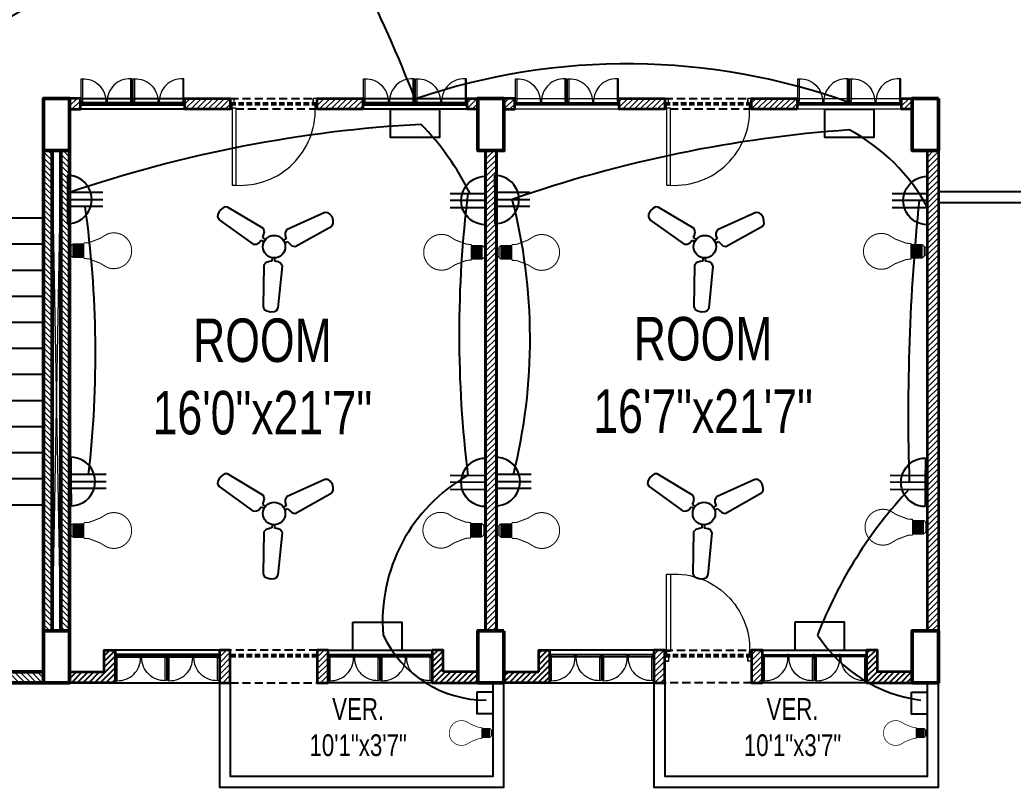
# Model space of a CAD drawing. Header units: inches. Extents: x -20263 to 10253, y -4567 to 3195.
# Drawn here: x 552.7 to 1010, y -1552.4 to -1199.2 of the extents above; entities that cross this region are included whole.
import ezdxf

# ---------------------------------------------------------------- set-up
doc = ezdxf.new("R2010")
doc.units = ezdxf.units.IN
doc.header["$MEASUREMENT"] = 0
doc.linetypes.add('DASHED2', pattern=[0.375, 0.25, -0.125])
for name, color, linetype, lineweight in [('A-TEXT', 7, 'Continuous', 5), ('ar-DOOR-WOOD', 44, 'Continuous', 0), ('illustr-TOILET FIXTURE', 171, 'Continuous', 0), ('Main Wall', 250, 'Continuous', 13), ('WALL_SEC_', 170, 'Continuous', 25), ('window', 160, 'Continuous', 9)]:
    doc.layers.add(name, color=color, linetype=linetype, lineweight=lineweight)
doc.layers.add('BOX', color=7, linetype='Continuous')
doc.layers.add('conduit', color=160, linetype='Continuous')
doc.layers.add('hatch brick', color=32, linetype='Continuous', lineweight=0, transparency=0.4)
doc.styles.add('SIMPLE', font='romantic.ttf')
pattern_1 = [(45, (-53759.5592, -20192.2833), (-1.325825215, 1.325825215), [])]
pattern_2 = [(45, (-53828.5592, -20194.2833), (-1.325825215, 1.325825215), [])]
pattern_3 = [(45, (-53843.0592, -20194.2833), (-1.325825215, 1.325825215), [])]
pattern_4 = [(45, (-53827.348, -20194.2833), (-1.325825215, 1.325825215), [])]
pattern_5 = [(45, (-53833.5592, -20446.2833), (-1.325825215, 1.325825215), [])]
pattern_6 = [(45, (-53714.5592, -20192.2833), (-1.325825215, 1.325825215), [])]

# ---------------------------------------------------------------- blocks, each defined once
blk = doc.blocks.new('DOOR_45')
at = {"layer": 'ar-DOOR-WOOD'}
for p, q in [((-11008.75, 15426.44), (-11008.75, 15424.44)), ((-10968.75, 15426.44), (-11008.75, 15426.44)), ((-10968.75, 15427.44), (-10963.75, 15427.44)), ((-10968.75, 15427.44), (-10968.75, 15426.44)), ((-10968.75, 15424.44), (-10968.75, 15426.44)), ((-10968.75, 15426.44), (-10966.75, 15426.44)), ((-10966.75, 15426.44), (-10966.75, 15425.44)), ((-10966.75, 15425.44), (-10963.75, 15425.44)), ((-10963.75, 15427.44), (-10963.75, 15425.44)), ((-11008.75, 15424.44), (-10968.75, 15424.44)), ((-10968.75, 15382.44), (-10968.75, 15383.44)), ((-10968.75, 15383.44), (-10966.75, 15383.44)), ((-10966.75, 15384.44), (-10963.75, 15384.44)), ((-10966.75, 15383.44), (-10966.75, 15384.44)), ((-10963.75, 15382.44), (-10963.75, 15384.44)), ((-10968.75, 15382.44), (-10963.75, 15382.44))]:
    blk.add_line(p, q, dxfattribs=at)
for points in [[(-10968.75, 15426.44), (-11008.75, 15426.44), (-11008.75, 15424.44), (-10968.75, 15424.44)], [(-10963.75, 15427.44), (-10968.75, 15427.44), (-10968.75, 15426.44), (-10966.75, 15426.44), (-10966.75, 15425.44), (-10963.75, 15425.44)], [(-10968.75, 15383.44), (-10968.75, 15382.44), (-10963.75, 15382.44), (-10963.75, 15384.44), (-10966.75, 15384.44), (-10966.75, 15383.44)]]:
    blk.add_lwpolyline(points, close=True, dxfattribs=at)
blk.add_arc((-10969.89, 15422.35), 38.92, 176.9083, 271.677, dxfattribs=at)
blk = doc.blocks.new('T-FIX-027')
at = {"layer": 'illustr-TOILET FIXTURE'}
for p, q in [((-11843.84, 14568.89), (-11843.84, 14557.43)), ((-11843.84, 14568.89), (-11843.84, 14557.43)), ((-11843.84, 14568.89), (-11819.84, 14568.89)), ((-11843.84, 14568.89), (-11819.84, 14568.89)), ((-11819.84, 14568.89), (-11819.84, 14557.43)), ((-11819.84, 14568.89), (-11819.84, 14557.43))]:
    blk.add_line(p, q, dxfattribs=at)
for centre, radius in [((-11831.91, 14568.32), 0.508), ((-11831.91, 14568.32), 0.508), ((-11831.91, 14563.34), 0.762), ((-11831.91, 14563.34), 0.762)]:
    blk.add_circle(centre, radius, dxfattribs=at)
blk.add_ellipse((-11831.84, 14559.64), major_axis=(-10.93, 0), ratio=0.480383, dxfattribs=at)
blk.add_ellipse((-11831.84, 14559.64), major_axis=(-10.93, 0), ratio=0.480383, dxfattribs=at)
blk.add_ellipse((-11831.84, 14558.89), major_axis=(-12.37, 0), ratio=0.48498, start_param=6.528919, end_param=9.179045, dxfattribs=at)
blk.add_ellipse((-11831.84, 14558.89), major_axis=(-12.37, 0), ratio=0.48498, start_param=6.528919, end_param=9.179045, dxfattribs=at)
blk = doc.blocks.new('stair final')
for points in [[(82, 124), (82, -90), (-70, -90), (-70, 124)], [(-37.5, 124), (-37.5, -49), (49.5, -49), (49.5, 122.75)], [(17, 100), (49.5, 124), (82, 100)], [(24.2, 100), (49.5, 124)], [(49.5, 124), (75, 100)], [(82, -8), (82, -90)]]:
    blk.add_lwpolyline(points)
blk.add_lwpolyline([(-5, 126), (17, 126), (17, -10), (-5, -10)], close=True)
blk.add_circle((-37.5, 124), 2.49)
at = {"layer": 'BOX', "ltscale": 2000}
for p, q in [((-5, 124), (-70, 124)), ((-5, 112), (-70, 112)), ((-5, 100), (-70, 100)), ((-5, 88), (-70, 88)), ((-5, 76), (-70, 76)), ((-5, 64), (-70, 64)), ((-5, 52), (-70, 52)), ((-5, 40), (-70, 40)), ((-5, 28), (-70, 28)), ((-5, 16), (-70, 16)), ((-5, 4), (-70, 4)), ((-5, -8), (-70, -8)), ((0, -8), (-3, -8)), ((15, -8), (12, -8))]:
    blk.add_line(p, q, dxfattribs=at)
at = {"layer": 'BOX', "linetype": 'DASHED2', "ltscale": 20}
for p, q in [((82, 124), (17, 124)), ((82, 112), (17, 112)), ((82, 100), (17, 100)), ((82, 88), (17, 88)), ((82, 76), (17, 76)), ((82, 64), (17, 64)), ((82, 52), (17, 52)), ((82, 40), (17, 40)), ((82, 28), (17, 28)), ((82, 16), (17, 16)), ((82, 4), (17, 4)), ((82, -8), (17, -8))]:
    blk.add_line(p, q, dxfattribs=at)
at = {"layer": 'BOX', "ltscale": 2000}
for points in [[(17, 124), (17, -10), (-5, -10), (-5, 124)], [(-3, 124), (15, 124)]]:
    blk.add_lwpolyline(points, dxfattribs=at)
blk.add_lwpolyline([(15, 124), (15, -8), (-3, -8), (-3, 124)], close=True, dxfattribs=at)
blk = doc.blocks.new('wc')
at = {"linetype": 'Continuous'}
for p, q in [((17796.16, 10413.89), (17808.33, 10413.89)), ((17795.02, 10409.39), (17795.02, 10412.39)), ((17809.55, 10412.39), (17809.55, 10409.39)), ((17795.14, 10404.89), (17795.14, 10395.33)), ((17808.24, 10407.89), (17796.16, 10407.89)), ((17806.43, 10407.89), (17798.79, 10407.89)), ((17809.43, 10395.33), (17809.43, 10404.89)), ((17802.29, 10388.83), (17802.29, 10388.83))]:
    blk.add_line(p, q, dxfattribs=at)
for centre, radius, start, end in [((17796.22, 10412.67), 1.22, 92.839, 193.0763), ((17808.28, 10412.6), 1.29, 350.3937, 88.0376), ((17796.22, 10409.11), 1.22, 166.9235, 267.161), ((17808.21, 10409.24), 1.35, 271.2066, 6.2687), ((17798.7, 10404.28), 3.61, 88.6213, 170.3077), ((17806.43, 10404.89), 3, 0, 90), ((17802.2, 10395.91), 7.08, 184.6705, 270.7333), ((17802.38, 10395.91), 7.08, 269.2667, 355.3295)]:
    blk.add_arc(centre, radius, start, end, dxfattribs=at)
blk = doc.blocks.new('nap')
at = {"linetype": 'Continuous'}
for p, q in [((17810.88, 10410.98), (17810.88, 10413.6)), ((17810.88, 10413.6), (17817, 10413.6)), ((17817, 10413.6), (17817, 10410.98)), ((17811.65, 10410.98), (17810.88, 10410.98)), ((17811.65, 10410.19), (17811.65, 10411.93)), ((17812.15, 10412.43), (17815.76, 10412.43)), ((17815.76, 10409.69), (17812.15, 10409.69)), ((17816.26, 10411.93), (17816.26, 10410.19)), ((17817, 10410.98), (17816.26, 10410.98))]:
    blk.add_line(p, q, dxfattribs=at)
for centre, start, end in [((17812.15, 10411.93), 90, 180), ((17812.15, 10410.19), 180, 270), ((17815.76, 10411.93), 0, 90), ((17815.76, 10410.19), 270, 0)]:
    blk.add_arc(centre, 0.5, start, end, dxfattribs=at)
blk = doc.blocks.new('toilet stair block final')
h = blk.add_hatch()
h.set_pattern_fill('ANSI31', color=256, scale=15)
h.set_pattern_definition([(45, (1.7069, -4.6996), (-1.325825, 1.325825), [])])
h.paths.add_polyline_path([(145.14, -46.57), (150.14, -44.75), (150.14, -64.82), (145.14, -64.82)])
at = {"layer": 'hatch brick'}
h = blk.add_hatch(dxfattribs=at)
h.set_pattern_fill('ANSI31', color=256, scale=15)
h.paths.add_polyline_path([(85.96, 283.35), (116.45, 199.41), (121.15, 201.12), (90.63, 285.05)])
h = blk.add_hatch(dxfattribs=at)
h.set_pattern_fill('ANSI31', color=256, scale=15)
edge = h.paths.add_edge_path()
edge.add_line((67.04, 218.27), (65.33, 222.97))
edge.add_line((65.33, 222.97), (0, 199.18))
edge.add_line((0, 199.18), (0, 180.18))
edge.add_line((0, 180.18), (-57, 180.18))
edge.add_line((-57, 180.18), (-57, 175.18))
edge.add_line((-57, 175.18), (5, 175.18))
edge.add_line((5, 175.18), (5, 195.68))
edge.add_line((5, 195.68), (67.04, 218.27))
h = blk.add_hatch(dxfattribs=at)
h.set_pattern_fill('ANSI31', color=256, scale=15)
h.paths.add_polyline_path([(-233, 175.18), (-233, -45.82), (-229, -45.82), (-229, 175.18)])
h = blk.add_hatch(dxfattribs=at)
h.set_pattern_fill('ANSI31', color=256, scale=15)
h.set_pattern_definition([(45, (7, 0), (-1.325825, 1.325825), [])])
h.paths.add_polyline_path([(-225, 175.18), (-225, -45.82), (-221, -45.82), (-221, 175.18)])
h = blk.add_hatch(dxfattribs=at)
h.set_pattern_fill('ANSI31', color=256, scale=15)
h.set_pattern_definition([(45, (164, 0), (-1.325825, 1.325825), [])])
h.paths.add_polyline_path([(-69, 175.18), (-69, -45.82), (-65, -45.82), (-65, 175.18)])
h = blk.add_hatch(dxfattribs=at)
h.set_pattern_fill('ANSI31', color=256, scale=15)
h.paths.add_polyline_path([(-61, 175.18), (-61, -45.82), (-57, -45.82), (-57, 175.18)])
h = blk.add_hatch(dxfattribs=at)
h.set_pattern_fill('ANSI31', color=256, scale=15)
h.set_pattern_definition([(45, (-1.4041, 77.1201), (-1.325825, 1.325825), [])])
h.paths.add_polyline_path([(131.46, 158.06), (72.72, 136.72), (71.01, 141.42), (129.75, 162.76)])
h = blk.add_hatch(dxfattribs=at)
h.set_pattern_fill('ANSI31', color=256, scale=15)
edge = h.paths.add_edge_path()
edge.add_line((28.72, 126.06), (33.42, 127.77))
edge.add_line((33.42, 127.77), (70.4, 25.94))
edge.add_line((70.4, 25.94), (70.4, -69.82))
edge.add_line((70.4, -69.82), (65.4, -69.82))
edge.add_line((65.4, -69.82), (65.4, 25.06))
edge.add_line((65.4, 25.06), (28.72, 126.06))
h = blk.add_hatch(dxfattribs=at)
h.set_pattern_fill('ANSI31', color=256, scale=15)
h.set_pattern_definition([(45, (-1.0627, 76.1802), (-1.325825, 1.325825), [])])
edge = h.paths.add_edge_path()
edge.add_line((94.28, 93.48), (88.13, 110.4))
edge.add_line((88.13, 110.4), (92.83, 112.11))
edge.add_line((92.83, 112.11), (97.27, 99.88))
edge.add_line((97.27, 99.88), (146.14, 117.64))
edge.add_line((146.14, 117.64), (147.85, 112.94))
edge.add_line((147.85, 112.94), (94.28, 93.48))
h = blk.add_hatch(dxfattribs=at)
h.set_pattern_fill('ANSI31', color=256, scale=15)
h.set_pattern_definition([(45, (-56625.152, -18759.7349), (-1.325825215, 1.325825215), [])])
edge = h.paths.add_edge_path()
edge.add_line((157.41, 86.62), (162.11, 88.33))
edge.add_line((162.11, 88.33), (168.94, 69.53))
edge.add_line((168.94, 69.53), (164.23, 67.82))
edge.add_line((164.23, 67.82), (157.4, 86.62))
h = blk.add_hatch(dxfattribs=at)
h.set_pattern_fill('ANSI31', color=256, scale=15)
h.paths.add_polyline_path([(0, 80), (0, 75), (-57, 75), (-57, 80)])
h = blk.add_hatch(dxfattribs=at)
h.set_pattern_fill('ANSI31', color=256, scale=15)
h.set_pattern_definition([(45, (15.3236, 31.0638), (-1.325825, 1.325825), [])])
edge = h.paths.add_edge_path()
edge.add_line((110.66, 48.37), (104.52, 65.29))
edge.add_line((104.52, 65.29), (109.22, 66.99))
edge.add_line((109.22, 66.99), (113.66, 54.77))
edge.add_line((113.66, 54.77), (162.52, 72.52))
edge.add_line((162.52, 72.52), (164.23, 67.82))
edge.add_line((164.23, 67.82), (110.66, 48.37))
h = blk.add_hatch(dxfattribs=at)
h.set_pattern_fill('ANSI31', color=256, scale=15)
h.paths.add_polyline_path([(0, 28), (-57, 28), (-57, 33), (-5, 33), (-5, 45), (0, 45), (0, 33), (17.4, 33), (17.4, 28)])
h = blk.add_hatch(dxfattribs=at)
h.set_pattern_fill('ANSI31', color=256, scale=15)
h.paths.add_polyline_path([(-45, -64.82), (-40, -64.82), (-40, 28), (-45, 28)])
h = blk.add_hatch(dxfattribs=at)
h.set_pattern_fill('ANSI31', color=256, scale=15)
h.set_pattern_definition([(45, (15.3236, 31.0638), (-1.325825, 1.325825), [])])
h.paths.add_polyline_path([(125.34, 7.95), (120.9, 20.17), (125.6, 21.88), (130.04, 9.66), (178.91, 27.41), (180.62, 22.71), (127.05, 3.25)])
h = blk.add_hatch(dxfattribs=at)
h.set_pattern_fill('ANSI31', color=256, scale=15)
h.set_pattern_definition([(45, (17.4023, 0), (-1.325825, 1.325825), [])])
h.paths.add_polyline_path([(-40, -14), (12.4, -14), (12.4, -2), (17.4, -2), (17.4, -19), (-40, -19)])
h = blk.add_hatch(dxfattribs=at)
h.set_pattern_fill('ANSI31', color=256, scale=15)
h.set_pattern_definition([(45, (33.4168, -18.7522), (-1.325825, 1.325825), [])])
h.paths.add_polyline_path([(143.44, -41.87), (137.29, -24.95), (141.99, -23.24), (148.14, -40.16), (197.01, -22.41), (198.72, -27.11), (145.14, -46.57)])
h = blk.add_hatch(dxfattribs=at)
h.set_pattern_fill('ANSI31', color=256, scale=15)
h.paths.add_polyline_path([(201.71, -20.7), (197.01, -22.41), (205.51, -45.81), (210.21, -44.1)])
h = blk.add_hatch(dxfattribs=at)
h.set_pattern_fill('ANSI31', color=256, scale=15)
h.paths.add_polyline_path([(12.4, -64.82), (0, -64.82), (-57, -64.82), (-57, -69.82), (17.4, -69.82), (17.4, -49), (12.4, -49)])
h = blk.add_hatch(dxfattribs=at)
h.set_pattern_fill('ANSI31', color=256, scale=15)
h.paths.add_polyline_path([(-193, -64.82), (-193, -54.82), (-198, -54.82), (-198, -64.82), (-221, -64.82), (-221, -69.82), (-193, -69.82)])
h = blk.add_hatch(dxfattribs=at)
h.set_pattern_fill('ANSI31', color=256, scale=15)
h.paths.add_polyline_path([(-97, -64.82), (-97, -69.82), (-69, -69.82), (-69, -64.82), (-92, -64.82), (-92, -54.82), (-97, -54.82)])
h = blk.add_hatch(dxfattribs=at)
h.set_pattern_fill('ANSI31', color=256, scale=15)
h.paths.add_polyline_path([(118.4, -54.82), (123.4, -54.82), (123.4, -64.82), (207.11, -64.82), (208.92, -69.82), (118.4, -69.82)])
for points in [[(-62, 367), (-62, 362), (57.4, 362), (85.96, 283.35)], [(90.63, 285.05), (60.9, 367), (-57, 367)], [(-229, 175.18), (-225, -45.82)], [(-229, -45.82), (-225, 175.18)], [(-65, -45.82), (-61, 175.18)], [(-65, 175.18), (-61, -45.82)], [(-57, 28), (-45, -64.82)], [(-57, -64.82), (-45, 28)], [(150.14, -64.82), (198.72, -27.11)], [(150.14, -44.75), (207.11, -64.82)]]:
    blk.add_lwpolyline(points)
at = {"color": 0, "lineweight": 50}
for points in [[(85.96, 283.35), (116.45, 199.41), (121.15, 201.12), (90.63, 285.05), (85.96, 283.35)], [(67.04, 218.27), (65.33, 222.97), (0, 199.18), (0, 180.18), (-57, 180.18), (-57, 175.18), (5, 175.18), (5, 195.68), (67.04, 218.27)], [(124.63, 176.85), (197.01, -22.41), (201.71, -20.7), (129.33, 178.56)], [(28.72, 126.06), (33.42, 127.77), (70.4, 25.94), (70.4, -69.82), (65.4, -69.82), (65.4, 25.06), (28.72, 126.06)], [(94.28, 93.48), (88.13, 110.4), (92.83, 112.11), (97.27, 99.88), (146.14, 117.64), (147.85, 112.94), (94.28, 93.48), (94.28, 93.48)], [(157.41, 86.62), (162.11, 88.33), (168.94, 69.53), (164.23, 67.82), (157.4, 86.62)], [(0, 80), (0, 75), (-57, 75), (-57, 80), (0, 80)], [(110.66, 48.37), (104.52, 65.29), (109.22, 66.99), (113.66, 54.77), (162.52, 72.52), (164.23, 67.82), (110.66, 48.37), (110.66, 48.37)], [(0, 28), (-57, 28), (-57, 33), (-5, 33), (-5, 45), (0, 45), (0, 33), (17.4, 33), (17.4, 28), (0, 28)], [(125.34, 7.95), (120.9, 20.17), (125.6, 21.88), (130.04, 9.66), (178.91, 27.41), (180.62, 22.71), (127.05, 3.25), (125.34, 7.95)], [(143.44, -41.87), (137.29, -24.95), (141.99, -23.24), (148.14, -40.16), (197.01, -22.41), (198.72, -27.11), (145.14, -46.57), (143.44, -41.87)], [(12.4, -64.82), (0, -64.82), (0, -64.82), (-57, -64.82), (-57, -69.82), (17.4, -69.82), (17.4, -69.82), (17.4, -49), (12.4, -49), (12.4, -64.82)]]:
    blk.add_lwpolyline(points, dxfattribs=at)
at = {"color": 1, "lineweight": 50}
blk.add_lwpolyline([(-57, 175.18), (-69, 175.18), (-69, 199.18), (-57, 199.18), (-57, 175.18)], dxfattribs=at)
for points in [[(129.33, 178.56), (121.14, 201.12), (111.74, 197.7), (119.93, 175.15)], [(218.32, -66.4), (210.21, -44.07), (200.81, -47.49), (208.92, -69.82)]]:
    blk.add_lwpolyline(points, close=True, dxfattribs=at)
at = {"color": 0, "lineweight": 50}
for points in [[(-61, 175.18), (-61, -45.82), (-57, -45.82), (-57, 175.18)], [(131.46, 158.06), (72.72, 136.72), (71.01, 141.42), (129.75, 162.76)], [(147.85, 112.94), (94.28, 93.48), (92.57, 98.18), (146.14, 117.64)], [(-45, -64.82), (-40, -64.82), (-40, 28), (-45, 28)], [(-40, -14), (12.4, -14), (12.4, -2), (17.4, -2), (17.4, -19), (-40, -19)], [(201.71, -20.7), (197.01, -22.41), (205.51, -45.81), (210.21, -44.1)], [(145.14, -46.57), (150.14, -44.75), (150.14, -64.82), (145.14, -64.82)], [(-193, -64.82), (-193, -54.82), (-198, -54.82), (-198, -64.82), (-221, -64.82), (-221, -69.82), (-193, -69.82)], [(-97, -64.82), (-97, -69.82), (-69, -69.82), (-69, -64.82), (-92, -64.82), (-92, -54.82), (-97, -54.82)], [(118.4, -54.82), (118.4, -54.82), (123.4, -54.82), (123.4, -64.82), (207.11, -64.82), (208.92, -69.82), (118.4, -69.82)]]:
    blk.add_lwpolyline(points, close=True, dxfattribs=at)
blk.add_lwpolyline([(-193, -69.82), (-97, -69.82), (-97, -54.82), (-193, -54.82)], close=True)
at = {"layer": 'BOX', "ltscale": 2000}
for p, q in [((0, 199.18), (-57, 199.18)), ((-57, 175.18), (-57, 80.18)), ((-35, 175.18), (-35, 80.18))]:
    blk.add_line(p, q, dxfattribs=at)
for points in [[(65.4, -69.82), (17.4, -69.82), (17.4, -54.82), (65.4, -54.82)], [(118.4, -69.82), (70.4, -69.82), (70.4, -54.82), (118.4, -54.82)]]:
    blk.add_lwpolyline(points, close=True, dxfattribs=at)
at = {"layer": 'Main Wall', "color": 1, "lineweight": 50}
for points in [[(-233, 175.18), (-221, 175.18), (-221, 199.18), (-233, 199.18), (-233, 175.18)], [(-233, -69.82), (-221, -69.82), (-221, -45.82), (-233, -45.82), (-233, -69.82)], [(-69, -69.82), (-57, -69.82), (-57, -45.82), (-69, -45.82), (-69, -69.82)]]:
    blk.add_lwpolyline(points, dxfattribs=at)
at = {"layer": 'Main Wall', "color": 0, "lineweight": 50}
for points in [[(-233, 175.18), (-233, -45.82), (-229, -45.82), (-229, 175.18)], [(-225, 175.18), (-225, -45.82), (-221, -45.82), (-221, 175.18)], [(-69, 175.18), (-69, -45.82), (-65, -45.82), (-65, 175.18)]]:
    blk.add_lwpolyline(points, close=True, dxfattribs=at)
at = {"layer": 'window', "ltscale": 2000}
for points in [[(158.82, 87.14), (126.05, 177.37)], [(159.76, 87.48), (126.98, 177.71)], [(160.7, 87.82), (127.92, 178.05)], [(199.36, -21.55), (166.59, 68.68)], [(200.3, -21.21), (167.53, 69.02)], [(198.42, -21.9), (165.65, 68.34)]]:
    blk.add_lwpolyline(points, dxfattribs=at)
at = {"extrusion": (0, 0, -1)}
for p, xscale, yscale, zscale, rotation in [((16117.31, 4701.45), 0.8888892124533201, 0.8888892124533201, -0.8888892124533201, 69.99006771556789), ((3281.08, -12023.71), 0.6666666666666669, 0.6666666666666669, -0.6666666666666669, 340.0389565718659), ((3264.7, -12068.82), 0.6666666666666669, 0.6666666666666669, -0.6666666666666669, 340.0389565718659), ((3248.31, -12113.94), 0.6666666666666669, 0.6666666666666669, -0.6666666666666669, 340.0389565718659), ((3231.93, -12159.05), 0.6666666666666669, 0.6666666666666669, -0.6666666666666669, 340.0389565718659)]:
    blk.add_blockref('DOOR_45', p, dxfattribs=dict(at, xscale=xscale, yscale=yscale, zscale=zscale, rotation=rotation))
blk.add_blockref('stair final', (-151, 20.18))
at = {"extrusion": (0, 0, -1), "zscale": -1, "rotation": 160.0389565718658}
for name, p in [('wc', (20158.79, 3822.37)), ('nap', (20157.38, 3822.57)), ('wc', (20142.41, 3777.25)), ('nap', (20141, 3777.46)), ('wc', (20126.36, 3733.08)), ('nap', (20124.95, 3733.28)), ('wc', (20108.27, 3683.26)), ('nap', (20106.86, 3683.46))]:
    blk.add_blockref(name, p, dxfattribs=at)
at = {"xscale": 0.666666606798147, "yscale": 0.666666606798147, "zscale": 0.666666606798147}
for p in [(7309.17, -10209.96), (7326.57, -10256.96), (7326.57, -10303.96)]:
    blk.add_blockref('DOOR_45', p, dxfattribs=at)
at = {"layer": 'illustr-TOILET FIXTURE', "extrusion": (0, 0, -1), "zscale": -1, "rotation": 270}
for p in [(-14516.54, -11677.4), (-14516.54, -11705.92), (-14516.54, -11734.81)]:
    blk.add_blockref('T-FIX-027', p, dxfattribs=at)
at = {"layer": 'Main Wall', "xscale": 0.888888888888914, "yscale": 0.888888888888914, "zscale": 0.888888888888914, "rotation": 109.9621850072985}
blk.add_blockref('DOOR_45', (9595.65, 13969.5), dxfattribs=at)
blk = doc.blocks.new('DOOR_40')
at = {"layer": 'ar-DOOR-WOOD'}
for p, q in [((-11029.1, 15421.4), (-11064.1, 15421.4)), ((-11064.1, 15421.4), (-11064.1, 15419.4)), ((-11064.1, 15419.4), (-11029.1, 15419.4)), ((-11029.1, 15422.4), (-11024.1, 15422.4)), ((-11029.1, 15422.4), (-11029.1, 15421.4)), ((-11029.1, 15419.4), (-11029.1, 15421.4)), ((-11029.1, 15421.4), (-11027.1, 15421.4)), ((-11027.1, 15421.4), (-11027.1, 15420.4)), ((-11027.1, 15420.4), (-11024.1, 15420.4)), ((-11024.1, 15422.4), (-11024.1, 15420.4)), ((-11029.1, 15383.4), (-11027.1, 15383.4)), ((-11029.1, 15382.4), (-11029.1, 15383.4)), ((-11029.1, 15382.4), (-11024.1, 15382.4)), ((-11027.1, 15383.4), (-11027.1, 15384.4)), ((-11027.1, 15384.4), (-11024.1, 15384.4)), ((-11024.1, 15382.4), (-11024.1, 15384.4))]:
    blk.add_line(p, q, dxfattribs=at)
blk.add_arc((-11029.4, 15418.2), 34.8, 178.03, 270.3561, dxfattribs=at)
blk = doc.blocks.new('LED')
for p, q in [((-11.6, -7.7), (11.7, -7.7)), ((-11.6, -11), (11.7, -9.6)), ((-11.6, -13.3), (11.7, -11.8)), ((-11.5, -15.5), (11.8, -14.1)), ((-11.3, -17.8), (11.9, -16.3)), ((-12.1, -25.6), (11.9, -25.6)), ((-11.2, -20), (12.1, -18.6)), ((-11.2, -22.2), (12.1, -20.8)), ((-11.2, -24.5), (12.1, -23.1))]:
    blk.add_line(p, q)
at = {"lineweight": 9}
blk.add_line((7.8, -3.1), (-7.8, -3.1), dxfattribs=at)
for points, const_width in [([(5.3, 0), (5.4, 0), (5.7, 0), (6.1, -0.1), (6.6, -0.3), (7, -0.6), (7.2, -0.9), (7.4, -1.2), (7.5, -1.5), (7.7, -2), (7.7, -2.5), (7.8, -3.1), (7.7, -2.5), (7.7, -2), (7.5, -1.5), (7.4, -1.2), (7.2, -0.9), (7, -0.6), (6.6, -0.3), (6.1, -0.1), (5.7, 0), (5.4, 0), (5.3, 0), (-5.3, 0), (-5.4, 0), (-5.5, 0), (-5.8, 0), (-6.1, -0.1), (-6.4, -0.2), (-6.7, -0.5), (-7, -0.7), (-7.3, -1.1), (-7.6, -1.7), (-7.7, -2.3), (-7.8, -3.1), (-7.8, -3.1), (-7.9, -3.2), (-8.1, -3.2), (-8.3, -3.3), (-8.9, -3.6), (-9.6, -4.1), (-10.3, -4.7), (-11, -5.4), (-11.2, -5.9), (-11.4, -6.4), (-11.6, -7), (-11.6, -7.7), (-12.2, -7.7), (-12.1, -26)], 2), ([(-5.3, 0), (-5.4, 0), (-5.5, 0), (-5.8, 0), (-6.1, -0.1), (-6.4, -0.2), (-6.7, -0.5), (-7, -0.7), (-7.3, -1.1), (-7.6, -1.7), (-7.7, -2.3), (-7.8, -3.1)], 1), ([(11.9, -26.1), (11.9, -7.7), (11.7, -7.7), (11.6, -7), (11.4, -6.4), (11.2, -5.9), (11, -5.4), (10.3, -4.7), (9.6, -4.1), (8.9, -3.6), (8.3, -3.3), (7.9, -3.2), (7.8, -3.1), (7.8, -3.1)], 2), ([(-0.1, -111.1), (-0.2, -111.1), (-1, -111.1), (-1.8, -111.1), (-2.6, -111.1), (-3.4, -111), (-4.2, -110.9), (-5, -110.8), (-5.8, -110.6), (-6.6, -110.5), (-7.4, -110.3), (-8.1, -110.1), (-8.9, -109.9), (-9.6, -109.7), (-10.4, -109.5), (-11.1, -109.2), (-11.8, -108.9), (-12.5, -108.7), (-13.2, -108.3), (-13.9, -108), (-14.6, -107.7), (-15.3, -107.3), (-16, -106.9), (-16.6, -106.6), (-17.3, -106.2), (-17.9, -105.7), (-18.5, -105.3), (-19.2, -104.8), (-19.8, -104.4), (-20.4, -103.9), (-20.9, -103.4), (-21.5, -102.9), (-22.1, -102.4), (-22.6, -101.9), (-23.1, -101.3), (-23.7, -100.8), (-24.2, -100.2), (-24.6, -99.6), (-25.1, -99), (-25.6, -98.4), (-26, -97.8), (-26.5, -97.2), (-26.9, -96.5), (-27.3, -95.9), (-27.7, -95.2), (-28.1, -94.6), (-28.4, -93.9), (-28.8, -93.2), (-29.1, -92.5), (-29.4, -91.8), (-29.7, -91.1), (-30, -90.4), (-30.2, -89.6), (-30.5, -88.9), (-30.7, -88.1), (-30.9, -87.4), (-31.1, -86.6), (-31.2, -85.9), (-31.4, -85.1), (-31.5, -84.3), (-31.6, -83.5), (-31.7, -82.7), (-31.8, -81.9), (-31.8, -81.1), (-31.9, -80.3), (-31.9, -79.5), (-31.9, -78.2), (-31.8, -77), (-31.7, -75.8), (-31.5, -74.6), (-31.3, -73.4), (-31.1, -72.2), (-30.8, -71.1), (-30.4, -69.9), (-30, -68.8), (-29.6, -67.7), (-29.2, -66.6), (-22.1, -55), (-14.6, -35.3), (-14.1, -29.7), (-14.1, -27.1), (-12.1, -25.6)], 1.8), ([(-0.1, -111.1), (0, -111.1), (0.8, -111.1), (1.6, -111.1), (2.5, -111.1), (3.3, -111), (4, -110.9), (4.8, -110.8), (5.6, -110.6), (6.4, -110.5), (7.2, -110.3), (7.9, -110.1), (8.7, -109.9), (9.4, -109.7), (10.2, -109.5), (10.9, -109.2), (11.6, -108.9), (12.3, -108.7), (13, -108.3), (13.7, -108), (14.4, -107.7), (15.1, -107.3), (15.8, -106.9), (16.4, -106.6), (17.1, -106.2), (17.7, -105.7), (18.3, -105.3), (19, -104.8), (19.6, -104.4), (20.2, -103.9), (20.7, -103.4), (21.3, -102.9), (21.9, -102.4), (22.4, -101.9), (22.9, -101.3), (23.5, -100.8), (24, -100.2), (24.5, -99.6), (24.9, -99), (25.4, -98.4), (25.8, -97.8), (26.3, -97.2), (26.7, -96.5), (27.1, -95.9), (27.5, -95.2), (27.9, -94.6), (28.2, -93.9), (28.6, -93.2), (28.9, -92.5), (29.2, -91.8), (29.5, -91.1), (29.8, -90.4), (30, -89.6), (30.3, -88.9), (30.5, -88.1), (30.7, -87.4), (30.9, -86.6), (31, -85.9), (31.2, -85.1), (31.3, -84.3), (31.4, -83.5), (31.5, -82.7), (31.6, -81.9), (31.6, -81.1), (31.7, -80.3), (31.7, -79.5), (31.7, -78.2), (31.6, -77), (31.5, -75.8), (31.3, -74.6), (31.1, -73.4), (30.9, -72.2), (30.6, -71.1), (30.2, -69.9), (29.9, -68.8), (29.4, -67.7), (29, -66.6), (21.9, -55), (14.4, -35.3), (13.9, -29.7), (13.9, -27.1), (11.9, -25.6)], 1.8)]:
    blk.add_lwpolyline(points, dxfattribs=dict(const_width=const_width))
at = {"color": 7, "lineweight": 20}
blk.add_open_spline([(-9.8, -25.6), (-9.8, -25.6), (9.4, -25.6), (9.4, -25.6)], degree=3, dxfattribs=at)
blk = doc.blocks.new('6')
at = {"color": 7}
for p, q in [((3268.2, -2243.2), (3260.1, -2275.1)), ((3260.1, -2275.1), (3351.4, -2686.9)), ((3285.1, -2227.8), (3268.2, -2243.2)), ((3322, -2211.4), (3285.1, -2227.8)), ((3358.8, -2210.9), (3322, -2211.4)), ((3387.4, -2214.9), (3358.8, -2210.9)), ((3407.5, -2235.6), (3387.4, -2214.9)), ((3532.6, -2638.3), (3407.5, -2235.6)), ((3351.4, -2686.9), (3378.5, -2709.3)), ((3467.6, -2701.4), (3489.2, -2689.8)), ((3489.2, -2689.8), (3518.4, -2668.9)), ((3518.4, -2668.9), (3532.6, -2638.3)), ((3378.5, -2709.3), (3403, -2714.4)), ((3403, -2714.4), (3440.1, -2709.5)), ((3440.1, -2709.5), (3449.6, -2742.4)), ((3476.7, -2735.2), (3467.6, -2701.4)), ((3594.1, -2888.3), (3627.9, -2897.4)), ((3634.6, -2869.5), (3601.3, -2861.3)), ((3649, -2834.9), (3634.6, -2869.5)), ((3665.6, -2816.2), (3649, -2834.9)), ((3698.5, -2804), (3665.6, -2816.2)), ((4100.8, -2930.8), (3698.5, -2804)), ((3290.9, -2913.4), (3004.7, -3223.2)), ((3324.5, -2910.5), (3290.9, -2913.4)), ((3357.2, -2925.3), (3324.5, -2910.5)), ((3378, -2938.2), (3357.2, -2925.3)), ((3402.8, -2913.4), (3378, -2938.2)), ((3398.8, -2958), (3422.6, -2933.2)), ((3421.6, -2987.7), (3398.8, -2958)), ((3429.5, -3011.4), (3421.6, -2987.7)), ((3627.9, -2897.4), (3627.1, -2921.8)), ((3627.1, -2921.8), (3630.6, -2957.5)), ((3630.6, -2957.5), (3650, -2985.2)), ((3650, -2985.2), (4061.4, -3078.2)), ((4124.4, -2953.8), (4100.8, -2930.8)), ((4129.3, -2976.1), (4124.4, -2953.8)), ((4125, -3016.3), (4129.3, -2976.1)), ((3112.6, -3331), (3423.5, -3046)), ((3423.5, -3046), (3429.5, -3011.4)), ((4061.4, -3078.2), (4089.3, -3071.2)), ((4089.3, -3071.2), (4107, -3048.4)), ((4107, -3048.4), (4125, -3016.3)), ((3004.7, -3223.2), (2996.8, -3250.9)), ((2996.8, -3250.9), (3007.7, -3277.6)), ((3007.7, -3277.6), (3026.5, -3309.3)), ((3026.5, -3309.3), (3059.1, -3333)), ((3059.1, -3333), (3080.9, -3339.9)), ((3080.9, -3339.9), (3112.6, -3331))]:
    blk.add_line(p, q, dxfattribs=at)
blk.add_circle((3491.2, -2845.6), 113.2, dxfattribs=at)
blk = doc.blocks.new('3 pin')
at = {"layer": 'WALL_SEC_', "color": 3, "lineweight": 25}
for p, q in [((10035.5, 6358.5), (10035.5, 6351.5)), ((10045.69, 6353.52), (10035.5, 6353.52)), ((10035.5, 6351.5), (10035.5, 6344.5)), ((10035.5, 6351.5), (10045.69, 6351.5)), ((10045.69, 6349.48), (10035.5, 6349.48))]:
    blk.add_line(p, q, dxfattribs=at)
blk.add_arc((10035.5, 6351.5), 7, 270, 90, dxfattribs=at)

msp = doc.modelspace()

# ---------------------------------------------------------------- hatches: boundary and pattern name
h = msp.add_hatch()
h.set_pattern_fill('ANSI31', color=256, scale=15)
h.set_pattern_definition(pattern_2)
h.paths.add_polyline_path([(591.593, -1499.365), (591.593, -1489.365), (596.593, -1489.365), (596.593, -1504.365), (575.593, -1504.365), (575.593, -1499.365), (575.593, -1499.365)])
h = msp.add_hatch()
h.set_pattern_fill('ANSI31', color=256, scale=15)
h.set_pattern_definition(pattern_2)
h.paths.add_polyline_path([(747.593, -1499.365), (747.593, -1489.365), (742.593, -1489.365), (742.593, -1504.365), (763.593, -1504.365), (763.593, -1499.365), (763.593, -1499.365)])
h = msp.add_hatch()
h.set_pattern_fill('ANSI31', color=256, scale=15)
h.set_pattern_definition(pattern_2)
h.paths.add_polyline_path([(791.593, -1499.365), (791.593, -1489.365), (796.593, -1489.365), (796.593, -1504.365), (775.593, -1504.365), (775.593, -1499.365), (775.593, -1499.365)])
h = msp.add_hatch()
h.set_pattern_fill('ANSI31', color=256, scale=15)
h.set_pattern_definition(pattern_2)
h.paths.add_polyline_path([(947.593, -1499.365), (947.593, -1489.365), (942.593, -1489.365), (942.593, -1504.365), (963.593, -1504.365), (963.593, -1499.365), (963.593, -1499.365)])
at = {"layer": 'hatch brick'}
h = msp.add_hatch(dxfattribs=at)
h.set_pattern_fill('ANSI31', color=256, scale=15)
h.set_pattern_definition(pattern_3)
h.paths.add_polyline_path([(575.593, -1240.365), (580.593, -1240.365), (580.593, -1235.365), (575.593, -1235.365)])
h = msp.add_hatch(dxfattribs=at)
h.set_pattern_fill('ANSI31', color=256, scale=15)
h.set_pattern_definition(pattern_5)
h.paths.add_polyline_path([(649.593, -1240.365), (628.593, -1240.365), (628.593, -1235.365), (649.593, -1235.365)])
h = msp.add_hatch(dxfattribs=at)
h.set_pattern_fill('ANSI31', color=256, scale=15)
h.set_pattern_definition(pattern_4)
h.paths.add_polyline_path([(710.593, -1240.365), (689.593, -1240.365), (689.593, -1235.365), (710.593, -1235.365)])
h = msp.add_hatch(dxfattribs=at)
h.set_pattern_fill('ANSI31', color=256, scale=15)
h.set_pattern_definition(pattern_2)
h.paths.add_polyline_path([(763.593, -1240.365), (758.593, -1240.365), (758.593, -1235.365), (763.593, -1235.365)])
h = msp.add_hatch(dxfattribs=at)
h.set_pattern_fill('ANSI31', color=256, scale=15)
h.set_pattern_definition(pattern_3)
h.paths.add_polyline_path([(775.593, -1240.365), (780.593, -1240.365), (780.593, -1235.365), (775.593, -1235.365)])
h = msp.add_hatch(dxfattribs=at)
h.set_pattern_fill('ANSI31', color=256, scale=15)
h.set_pattern_definition(pattern_5)
h.paths.add_polyline_path([(849.593, -1240.365), (828.593, -1240.365), (828.593, -1235.365), (849.593, -1235.365)])
h = msp.add_hatch(dxfattribs=at)
h.set_pattern_fill('ANSI31', color=256, scale=15)
h.set_pattern_definition(pattern_4)
h.paths.add_polyline_path([(910.593, -1240.365), (889.593, -1240.365), (889.593, -1235.365), (910.593, -1235.365)])
h = msp.add_hatch(dxfattribs=at)
h.set_pattern_fill('ANSI31', color=256, scale=15)
h.set_pattern_definition(pattern_2)
h.paths.add_polyline_path([(963.593, -1240.365), (958.593, -1240.365), (958.593, -1235.365), (963.593, -1235.365)])
h = msp.add_hatch(dxfattribs=at)
h.set_pattern_fill('ANSI31', color=256, scale=15)
h.set_pattern_definition(pattern_2)
h.paths.add_polyline_path([(767.093, -1259.365), (772.093, -1259.365), (772.093, -1480.365), (767.093, -1480.365)])
h = msp.add_hatch(dxfattribs=at)
h.set_pattern_fill('ANSI31', color=256, scale=15)
h.set_pattern_definition(pattern_2)
h.paths.add_polyline_path([(772.093, -1259.365), (767.093, -1259.365), (767.093, -1480.365), (772.093, -1480.365)])
h = msp.add_hatch(dxfattribs=at)
h.set_pattern_fill('ANSI31', color=256, scale=15)
h.set_pattern_definition([(45, (-53825.0592, -20194.2833), (-1.325825215, 1.325825215), [])])
h.paths.add_polyline_path([(970.593, -1259.365), (975.593, -1259.365), (975.593, -1480.365), (970.593, -1480.365)])
h = msp.add_hatch(dxfattribs=at)
h.set_pattern_fill('ANSI31', color=256, scale=15)
h.set_pattern_definition(pattern_1)
h.paths.add_polyline_path([(649.593, -1504.365), (649.593, -1489.365), (649.593, -1489.365), (644.593, -1489.365), (644.593, -1504.365)])
h = msp.add_hatch(dxfattribs=at)
h.set_pattern_fill('ANSI31', color=256, scale=15)
h.set_pattern_definition(pattern_6)
h.paths.add_polyline_path([(694.593, -1504.365), (694.593, -1489.365), (694.593, -1489.365), (689.593, -1489.365), (689.593, -1504.365)])
h = msp.add_hatch(dxfattribs=at)
h.set_pattern_fill('ANSI31', color=256, scale=15)
h.set_pattern_definition(pattern_1)
h.paths.add_polyline_path([(849.593, -1504.365), (849.593, -1489.365), (849.593, -1489.365), (844.593, -1489.365), (844.593, -1504.365)])
h = msp.add_hatch(dxfattribs=at)
h.set_pattern_fill('ANSI31', color=256, scale=15)
h.set_pattern_definition(pattern_6)
h.paths.add_polyline_path([(894.593, -1504.365), (894.593, -1489.365), (894.593, -1489.365), (889.593, -1489.365), (889.593, -1504.365)])

# ---------------------------------------------------------------- linework, layer by layer
at = {"color": 1, "lineweight": 50}
for points in [[(575.593, -1235.365), (563.593, -1235.365), (563.593, -1259.365), (575.593, -1259.365), (575.593, -1235.365)], [(775.593, -1235.365), (763.593, -1235.365), (763.593, -1259.365), (775.593, -1259.365), (775.593, -1235.365)], [(575.593, -1480.365), (563.593, -1480.365), (563.593, -1504.365), (575.593, -1504.365), (575.593, -1480.365)], [(775.593, -1480.365), (763.593, -1480.365), (763.593, -1504.365), (775.593, -1504.365), (775.593, -1480.365)]]:
    msp.add_lwpolyline(points, dxfattribs=at)
at = {"lineweight": 35}
for points in [[(575.593, -1240.365), (580.593, -1240.365), (580.593, -1235.365), (575.593, -1235.365)], [(710.593, -1240.365), (689.593, -1240.365), (689.593, -1235.365), (710.593, -1235.365)], [(763.593, -1240.365), (758.593, -1240.365), (758.593, -1235.365), (763.593, -1235.365)], [(649.593, -1504.365), (649.593, -1489.365), (649.593, -1489.365), (649.593, -1489.365), (644.593, -1489.365), (644.593, -1504.365)], [(694.593, -1504.365), (694.593, -1489.365), (694.593, -1489.365), (694.593, -1489.365), (689.593, -1489.365), (689.593, -1504.365)]]:
    msp.add_lwpolyline(points, close=True, dxfattribs=at)
for points in [[(580.593, -1235.365), (628.593, -1235.365), (628.593, -1240.365), (580.593, -1240.365)], [(710.593, -1235.365), (758.593, -1235.365), (758.593, -1240.365), (710.593, -1240.365)], [(975.593, -1283.365), (1163.593, -1283.365), (1163.593, -1278.365), (975.593, -1278.365)], [(596.593, -1504.365), (644.593, -1504.365), (644.593, -1489.365), (596.593, -1489.365)], [(742.593, -1504.365), (694.593, -1504.365), (694.593, -1489.365), (742.593, -1489.365)], [(796.593, -1504.365), (844.593, -1504.365), (844.593, -1489.365), (796.593, -1489.365)], [(942.593, -1504.365), (894.593, -1504.365), (894.593, -1489.365), (942.593, -1489.365)]]:
    msp.add_lwpolyline(points, close=True)
at = {"color": 150}
for points in [[(580.593, -1238.365), (627.993, -1238.365), (627.993, -1237.365), (580.593, -1237.365)], [(580.593, -1238.365), (627.993, -1238.365), (627.993, -1237.865), (580.593, -1237.865)], [(711.193, -1238.365), (757.993, -1238.365), (757.993, -1237.365), (711.193, -1237.365)], [(711.193, -1238.365), (757.993, -1238.365), (757.993, -1237.865), (711.193, -1237.865)], [(644.593, -1491.365), (597.193, -1491.365), (597.193, -1492.365), (644.593, -1492.365)], [(644.593, -1491.365), (597.193, -1491.365), (597.193, -1491.865), (644.593, -1491.865)], [(694.593, -1491.365), (741.993, -1491.365), (741.993, -1492.365), (694.593, -1492.365)], [(694.593, -1491.365), (741.993, -1491.365), (741.993, -1491.865), (694.593, -1491.865)]]:
    msp.add_lwpolyline(points, close=True, dxfattribs=at)
at = {"lineweight": 35}
for points in [[(649.593, -1240.365), (649.593, -1240.365), (628.593, -1240.365), (628.593, -1235.365), (649.593, -1235.365), (649.593, -1240.365)], [(591.593, -1499.365), (591.593, -1489.365), (596.593, -1489.365), (596.593, -1504.365), (575.593, -1504.365), (575.593, -1499.365), (575.593, -1499.365), (575.593, -1499.365), (591.593, -1499.365)], [(747.593, -1499.365), (747.593, -1489.365), (742.593, -1489.365), (742.593, -1504.365), (763.593, -1504.365), (763.593, -1499.365), (763.593, -1499.365), (763.593, -1499.365), (747.593, -1499.365)]]:
    msp.add_lwpolyline(points, dxfattribs=at)
at = {"linetype": 'DASHED2', "ltscale": 15}
for points in [[(649.593, -1235.365), (689.593, -1235.365), (689.593, -1240.365), (649.593, -1240.365)], [(849.593, -1235.365), (889.593, -1235.365), (889.593, -1240.365), (849.593, -1240.365)], [(649.593, -1504.365), (689.593, -1504.365), (689.593, -1489.365), (649.593, -1489.365)], [(849.593, -1489.365), (889.593, -1489.365), (889.593, -1504.365), (849.593, -1504.365)]]:
    msp.add_lwpolyline(points, close=True, dxfattribs=at)
at = {"color": 150, "linetype": 'DASHED2', "ltscale": 10}
for points in [[(649.593, -1237.365), (689.593, -1237.365), (689.593, -1238.365), (649.593, -1238.365)], [(649.593, -1237.365), (689.593, -1237.365), (689.593, -1237.865), (649.593, -1237.865)], [(649.593, -1491.365), (689.593, -1491.365), (689.593, -1492.365), (649.593, -1492.365)], [(649.593, -1491.365), (689.593, -1491.365), (689.593, -1491.865), (649.593, -1491.865)]]:
    msp.add_lwpolyline(points, close=True, dxfattribs=at)
at = {"color": 116, "true_color": 0x136734}
for points in [[(723.339, -1240.365), (745.846, -1240.365), (745.846, -1253.448), (723.339, -1253.448)], [(923.339, -1240.365), (945.846, -1240.365), (945.846, -1253.448), (923.339, -1253.448)], [(706.089, -1476.415), (728.596, -1476.415), (728.596, -1489.498), (706.089, -1489.498)], [(909.658, -1476.364), (932.166, -1476.364), (932.166, -1489.447), (909.658, -1489.447)], [(763.287, -1508.441), (770.52, -1508.441), (770.52, -1518.642), (763.287, -1518.642)], [(963.28, -1508.659), (970.513, -1508.659), (970.513, -1518.86), (963.28, -1518.86)]]:
    msp.add_lwpolyline(points, close=True, dxfattribs=at)
for points in [[(644.593, -1504.365), (644.593, -1552.365), (775.593, -1552.365), (775.593, -1504.365)], [(649.593, -1504.365), (649.593, -1547.365), (770.593, -1547.365), (770.593, -1504.365)], [(844.593, -1504.365), (844.593, -1552.365), (975.593, -1552.365), (975.593, -1504.365)], [(849.593, -1504.365), (849.593, -1547.365), (970.593, -1547.365), (970.593, -1504.365)]]:
    msp.add_lwpolyline(points)
at = {"layer": 'conduit', "color": 114, "true_color": 0x139b48}
for centre, radius, start, end in [((-1901.678, 3141.035), 4982.831, 297.660777, 301.171918), ((129.359, -1470.359), 649.254, 21.219726, 32.411179), ((832.321, -1522.652), 303.166, 70.22458, 108.6261), ((769.377, -1845.689), 599.174, 93.052196, 108.869871), ((648.667, -1334.079), 124.121, 26.26431, 44.31688), ((977.352, -1848.615), 600.275, 94.084807, 109.250468), ((893.712, -1327.026), 87.321, 28.31758, 62.08467), ((1283.521, -1344.003), 528.563, 172.95265, 187.04735), ((531.04, -1346.188), 256.586, 345.95185, 14.50932), ((1920.502, -1380.528), 958.788, 174.124496, 181.884972), ((105.482, -1352.929), 482.059, 353.38385, 8.08704), ((796.968, -1476.098), 77.248, 119.48104, 184.65327), ((1112.453, -1556.729), 206.345, 136.72384, 158.8759), ((767.389, -1459.895), 52.469, 205.35572, 270.09299), ((976.198, -1445.948), 66.988, 212.93173, 262.51698)]:
    msp.add_arc(centre, radius, start, end, dxfattribs=at)
at = {"layer": 'Main Wall', "color": 1, "lineweight": 50}
for points in [[(775.593, -1235.365), (763.593, -1235.365), (763.593, -1259.365), (775.593, -1259.365), (775.593, -1235.365)], [(975.593, -1235.365), (963.593, -1235.365), (963.593, -1259.365), (975.593, -1259.365), (975.593, -1235.365)], [(775.593, -1480.365), (763.593, -1480.365), (763.593, -1504.365), (775.593, -1504.365), (775.593, -1480.365)], [(975.593, -1480.365), (963.593, -1480.365), (963.593, -1504.365), (975.593, -1504.365), (975.593, -1480.365)]]:
    msp.add_lwpolyline(points, dxfattribs=at)
at = {"layer": 'Main Wall', "lineweight": 35}
for points in [[(775.593, -1240.365), (780.593, -1240.365), (780.593, -1235.365), (775.593, -1235.365)], [(910.593, -1240.365), (889.593, -1240.365), (889.593, -1235.365), (910.593, -1235.365)], [(963.593, -1240.365), (958.593, -1240.365), (958.593, -1235.365), (963.593, -1235.365)], [(767.093, -1259.365), (772.093, -1259.365), (772.093, -1480.365), (767.093, -1480.365)], [(772.093, -1259.365), (767.093, -1259.365), (767.093, -1480.365), (772.093, -1480.365)], [(970.593, -1259.365), (975.593, -1259.365), (975.593, -1480.365), (970.593, -1480.365)], [(849.593, -1504.365), (849.593, -1489.365), (849.593, -1489.365), (849.593, -1489.365), (844.593, -1489.365), (844.593, -1504.365)], [(894.593, -1504.365), (894.593, -1489.365), (894.593, -1489.365), (894.593, -1489.365), (889.593, -1489.365), (889.593, -1504.365)]]:
    msp.add_lwpolyline(points, close=True, dxfattribs=at)
at = {"layer": 'Main Wall'}
for points in [[(780.593, -1235.365), (828.593, -1235.365), (828.593, -1240.365), (780.593, -1240.365)], [(910.593, -1235.365), (958.593, -1235.365), (958.593, -1240.365), (910.593, -1240.365)]]:
    msp.add_lwpolyline(points, close=True, dxfattribs=at)
at = {"layer": 'Main Wall', "color": 150}
for points in [[(780.593, -1238.365), (827.993, -1238.365), (827.993, -1237.365), (780.593, -1237.365)], [(780.593, -1238.365), (827.993, -1238.365), (827.993, -1237.865), (780.593, -1237.865)], [(911.193, -1238.365), (957.993, -1238.365), (957.993, -1237.365), (911.193, -1237.365)], [(911.193, -1238.365), (957.993, -1238.365), (957.993, -1237.865), (911.193, -1237.865)], [(844.593, -1491.365), (797.193, -1491.365), (797.193, -1492.365), (844.593, -1492.365)], [(844.593, -1491.365), (797.193, -1491.365), (797.193, -1491.865), (844.593, -1491.865)], [(894.593, -1491.365), (941.993, -1491.365), (941.993, -1492.365), (894.593, -1492.365)], [(894.593, -1491.365), (941.993, -1491.365), (941.993, -1491.865), (894.593, -1491.865)]]:
    msp.add_lwpolyline(points, close=True, dxfattribs=at)
at = {"layer": 'Main Wall', "lineweight": 35}
for points in [[(849.593, -1240.365), (849.593, -1240.365), (828.593, -1240.365), (828.593, -1235.365), (849.593, -1235.365), (849.593, -1240.365)], [(791.593, -1499.365), (791.593, -1489.365), (796.593, -1489.365), (796.593, -1504.365), (775.593, -1504.365), (775.593, -1499.365), (775.593, -1499.365), (775.593, -1499.365), (791.593, -1499.365)], [(947.593, -1499.365), (947.593, -1489.365), (942.593, -1489.365), (942.593, -1504.365), (963.593, -1504.365), (963.593, -1499.365), (963.593, -1499.365), (963.593, -1499.365), (947.593, -1499.365)]]:
    msp.add_lwpolyline(points, dxfattribs=at)
at = {"layer": 'Main Wall', "color": 150, "linetype": 'DASHED2', "ltscale": 10}
for points in [[(849.593, -1238.365), (889.593, -1238.365), (889.593, -1237.365), (849.593, -1237.365)], [(849.593, -1238.365), (889.593, -1238.365), (889.593, -1237.865), (849.593, -1237.865)], [(849.593, -1492.365), (889.593, -1492.365), (889.593, -1491.365), (849.593, -1491.365)], [(849.593, -1492.365), (889.593, -1492.365), (889.593, -1491.865), (849.593, -1491.865)]]:
    msp.add_lwpolyline(points, close=True, dxfattribs=at)

# ---------------------------------------------------------------- block references
at = {"color": 40, "true_color": 0xf8d731, "xscale": 0.04578869434389712, "yscale": 0.04578869434389712, "zscale": 0.04578869434389712, "rotation": 41.8550425353075}
for p in [(463.737, -1313.253), (662.118, -1313.253), (463.737, -1436.086), (661.682, -1436.086)]:
    msp.add_blockref('6', p, dxfattribs=at)
at = {"color": 1}
for p, xscale, yscale, zscale, rotation in [((575.391, -1305.484), 0.2590482185936613, 0.2590482185936613, 0.2590482185936613, 90), ((767.419, -1306.187), -0.2590482185936613, 0.2590482185936613, 0.2590482185936613, 270), ((772.405, -1306.259), 0.2590482185936613, 0.2590482185936613, 0.2590482185936613, 90), ((969.919, -1305.75), -0.2590482185936613, 0.2590482185936613, 0.2590482185936613, 270), ((575.391, -1434.235), 0.2590482185936613, 0.2590482185936613, 0.2590482185936613, 90), ((767.093, -1434.115), -0.2590482185936613, 0.2590482185936613, 0.2590482185936613, 269.9999999998945), ((772.437, -1434.235), 0.2590482185936613, 0.2590482185936613, 0.2590482185936613, 90), ((970.66, -1432.714), -0.2590482185936613, 0.2590482185936613, 0.2590482185936613, 269.9999999998945), ((770.339, -1527.444), -0.1793349189005943, 0.1793349189005943, 0.1793349189005943, 269.9999999998945), ((970.23, -1527.444), -0.1793349189005943, 0.1793349189005943, 0.1793349189005943, 269.9999999998945)]:
    msp.add_blockref('LED', p, dxfattribs=dict(at, xscale=xscale, yscale=yscale, zscale=zscale, rotation=rotation))
at = {"layer": 'Main Wall', "lineweight": 35, "xscale": -1}
msp.add_blockref('toilet stair block final', (342.593, -1434.548), dxfattribs=at)
at = {"layer": 'Main Wall', "extrusion": (0, 0, -1)}
for name, p, xscale, yscale, zscale, rotation in [('DOOR_40', (-5207.326, -4545.605), 0.2999999999999546, 0.2999999999999546, -0.2999999999999545, 270), ('DOOR_40', (-5231.326, -4545.605), 0.2999999999999546, 0.2999999999999546, -0.2999999999999545, 270), ('DOOR_40', (-5337.326, -4545.605), 0.2999999999999546, 0.2999999999999546, -0.2999999999999545, 270), ('DOOR_40', (-5361.326, -4545.605), 0.2999999999999546, 0.2999999999999546, -0.2999999999999545, 270), ('DOOR_40', (-5407.326, -4545.605), 0.2999999999999546, 0.2999999999999546, -0.2999999999999546, 270), ('DOOR_40', (-5431.326, -4545.605), 0.2999999999999546, 0.2999999999999546, -0.2999999999999546, 270), ('DOOR_40', (-5537.326, -4545.605), 0.2999999999999546, 0.2999999999999546, -0.2999999999999546, 270), ('DOOR_40', (-5561.326, -4545.605), 0.2999999999999546, 0.2999999999999546, -0.2999999999999546, 270), ('DOOR_45', (-14562.877, -11239.92), 0.8888888888889142, 0.8888888888889142, -0.8888888888889142, 270), ('DOOR_40', (4006.141, 1815.875), 0.2999999999999545, 0.2999999999999545, -0.2999999999999545, 90), ('DOOR_40', (3982.141, 1815.875), 0.2999999999999545, 0.2999999999999545, -0.2999999999999545, 90), ('DOOR_40', (3908.141, 1815.875), 0.2999999999999545, 0.2999999999999545, -0.2999999999999545, 90), ('DOOR_40', (3884.141, 1815.875), 0.2999999999999545, 0.2999999999999545, -0.2999999999999545, 90), ('DOOR_40', (3806.141, 1815.875), 0.2999999999999545, 0.2999999999999545, -0.2999999999999545, 90), ('DOOR_40', (3782.141, 1815.875), 0.2999999999999545, 0.2999999999999545, -0.2999999999999545, 90), ('DOOR_40', (3708.141, 1815.875), 0.2999999999999545, 0.2999999999999545, -0.2999999999999545, 90), ('DOOR_40', (3684.141, 1815.875), 0.2999999999999545, 0.2999999999999545, -0.2999999999999545, 90)]:
    msp.add_blockref(name, p, dxfattribs=dict(at, xscale=xscale, yscale=yscale, zscale=zscale, rotation=rotation))
at = {"layer": 'Main Wall'}
for name, p, xscale, yscale, zscale, rotation in [('DOOR_40', (-4022.141, -4545.605), 0.2999999999999545, 0.2999999999999545, 0.2999999999999545, 270), ('DOOR_40', (-3998.141, -4545.605), 0.2999999999999545, 0.2999999999999545, 0.2999999999999545, 270), ('DOOR_40', (-3892.141, -4545.605), 0.2999999999999545, 0.2999999999999545, 0.2999999999999545, 270), ('DOOR_40', (-3868.141, -4545.605), 0.2999999999999545, 0.2999999999999545, 0.2999999999999545, 270), ('DOOR_40', (-3822.141, -4545.605), 0.2999999999999545, 0.2999999999999545, 0.2999999999999545, 270), ('DOOR_40', (-3798.141, -4545.605), 0.2999999999999545, 0.2999999999999545, 0.2999999999999545, 270), ('DOOR_40', (-3692.141, -4545.605), 0.2999999999999545, 0.2999999999999545, 0.2999999999999545, 270), ('DOOR_40', (-3668.141, -4545.605), 0.2999999999999545, 0.2999999999999545, 0.2999999999999545, 270), ('DOOR_45', (14362.877, 8510.191), 0.8888888888889142, 0.8888888888889142, 0.8888888888889142, 90), ('DOOR_45', (14562.877, 8510.191), 0.8888888888889142, 0.8888888888889142, 0.8888888888889142, 90), ('DOOR_40', (5223.326, 1815.875), 0.2999999999999545, 0.2999999999999545, 0.2999999999999545, 90), ('DOOR_40', (5247.326, 1815.875), 0.2999999999999545, 0.2999999999999545, 0.2999999999999545, 90), ('DOOR_40', (5321.326, 1815.875), 0.2999999999999545, 0.2999999999999545, 0.2999999999999545, 90), ('DOOR_40', (5345.326, 1815.875), 0.2999999999999545, 0.2999999999999545, 0.2999999999999545, 90), ('DOOR_40', (5423.326, 1815.875), 0.2999999999999545, 0.2999999999999545, 0.2999999999999545, 90), ('DOOR_40', (5447.326, 1815.875), 0.2999999999999545, 0.2999999999999545, 0.2999999999999545, 90), ('DOOR_40', (5521.326, 1815.875), 0.2999999999999545, 0.2999999999999545, 0.2999999999999545, 90), ('DOOR_40', (5545.326, 1815.875), 0.2999999999999545, 0.2999999999999545, 0.2999999999999545, 90)]:
    msp.add_blockref(name, p, dxfattribs=dict(at, xscale=xscale, yscale=yscale, zscale=zscale, rotation=rotation))
at = {"layer": 'WALL_SEC_', "color": 3, "lineweight": 18, "yscale": 1.593189739815701, "zscale": 1.593189739815701}
for p, xscale, rotation in [((-15378.756, -11456.298), 1.593189739815701, 0.1981071203228082), ((16720.433, -11456.759), -1.593189739815701, 359.8018928796772), ((-15182.05, -11456.298), 1.593189739815701, 0.1981071203228082), ((16923.967, -11456.759), -1.593189739815701, 359.8018928796772), ((-15377.15, -11586.076), 1.593189739815701, 0.1981071203228082), ((16720.433, -11586.457), -1.593189739815701, 359.8018928796772), ((-15181.53, -11586.076), 1.593189739815701, 0.1981071203228082), ((16922.971, -11586.457), -1.593189739815701, 359.8018928796772)]:
    msp.add_blockref('3 pin', p, dxfattribs=dict(at, xscale=xscale, rotation=rotation))

# ---------------------------------------------------------------- texts
at = {"layer": 'A-TEXT', "attachment_point": 9, "style": 'SIMPLE'}
for s, insert, char_height, width in [('\\pxqc;{\\fSwis721 LtCn BT|b0|i0|c0|p34;ROOM\\P16\'0"x21\'7"}', (737.847, -1390.309), 20, 146.91866), ('\\pxqc;{\\fSwis721 LtCn BT|b0|i0|c0|p34;ROOM\\P16\'7"x21\'7"}', (940.744, -1389.596), 20, 146.91866), ('\\pxqc;{\\fSwis721 LtCn BT|b0|i0|c0|p34;VER.\\P10\'1"x3\'7"}', (745.198, -1538.211), 10, 73.45933), ('\\pxqc;{\\fSwis721 LtCn BT|b0|i0|c0|p34;VER.\\P10\'1"x3\'7"}', (945.198, -1538.211), 10, 73.45933)]:
    msp.add_mtext(s, dxfattribs=dict(at, insert=insert, char_height=char_height, width=width))

doc.saveas('drawing.dxf')
